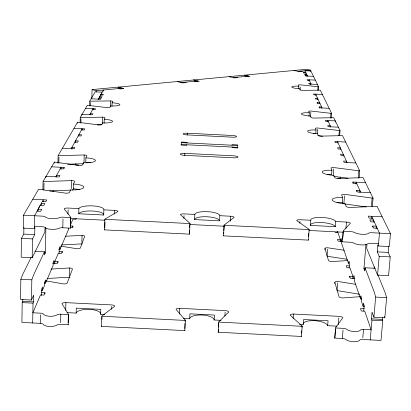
<?xml version="1.0" encoding="UTF-8"?>
<svg xmlns="http://www.w3.org/2000/svg" width="411" height="411" viewBox="0 0 411 411"><rect width="100%" height="100%" fill="white"/><g stroke="black" fill="none" stroke-linecap="round" stroke-linejoin="round"><path stroke-width="0.62" d="M31.128 257.445L22.62 274.625L20.848 279.275L20.55 299.48L31.483 300.03L33.681 295.083L33.563 301.895L33.019 303.143L32.68 322.964M23.889 227.725L23.792 234.095L21.449 238.365L21.172 257.204L32.202 257.759L44.866 232.025L44.927 228.737L45.652 227.278M22.8 299.496L22.775 301.355L22.199 302.599L21.901 322.424L40.257 323.344A3.642 1.32 -0.2 0 1 43.299 324.382A7.254 2.63 0 0 0 49.428 326.473A7.254 2.63 0 0 0 56.877 325.065A3.632 1.325 0.2 0 1 60.581 324.361L68.159 324.741L68.406 314.574A3.627 1.29 0.4 0 0 68.38 314.199L61.943 303.667A3.54 1.228 0.4 0 1 65.894 302.63L111.438 304.911A3.529 1.233 1.3 0 1 114.648 306.308L102.072 315.889A3.617 1.295 1.1 0 0 101.825 316.249L101.507 326.411L184.832 330.593L185.325 320.436A3.601 1.3 2.6 0 0 185.202 320.056L176.062 309.391A3.519 1.238 2.6 0 1 179.684 308.337L225.213 310.618A3.519 1.238 3.4 0 1 228.747 312.031L218.878 321.746A3.607 1.3 3.4 0 0 218.729 322.111L218.169 332.263L301.463 336.439L302.193 326.298A3.617 1.295 4.9 0 0 301.972 325.913L290.135 315.114A3.529 1.233 4.7 0 1 293.428 314.045L338.941 316.326A3.545 1.228 5.5 0 1 342.8 317.754L335.638 327.603A3.627 1.29 5.6 0 0 335.587 327.973L334.785 338.109L342.358 338.489A3.632 1.32 5.8 0 1 345.99 339.558A7.254 2.625 6 0 0 353.306 341.711A7.254 2.625 6 0 0 359.553 340.236A3.642 1.32 6.2 0 1 362.661 339.507L380.997 340.426L382.744 320.688L382.256 319.393L382.42 317.544M42.919 189.517L43.068 181.528A3.329 0.822 0.9 0 0 44.034 181.544L71.714 180.599A3.309 0.822 1.3 0 1 74.607 181.57L73.441 184.015A11.791 2.985 1.2 0 1 83.746 187.539A11.791 2.985 1.2 0 1 70.646 189.887L69.418 192.471A3.432 0.884 1.1 0 1 65.585 193.17L39.518 189.358A3.432 0.879 0.8 0 0 38.572 189.276L23.509 215.205L23.319 228.131L34.303 228.68L34.853 227.643L34.73 234.645L32.52 238.919L32.202 257.759M31.483 300.03L31.827 279.829L33.502 275.17L44.486 251.66L34.889 251.178M34.303 228.68L34.524 215.76L43.273 199.772L43.232 201.693M38.059 210.905L38.089 209.173L40.273 205.187L43.864 205.366L44.871 203.486L41.336 203.311L41.3 205.135M40.257 323.344L40.417 314.867M41.46 295.483L41.578 289.298L42.564 287.012L42.503 290.248L41.223 290.187M43.874 189.892L44.003 183.142M44.486 251.66L44.424 254.918L45.385 252.842L45.868 228.064M44.927 293.808L44.948 292.724L41.203 292.534M44.29 283.066L45.549 283.128L45.611 279.942L44.66 282.146L44.599 285.352L42.503 290.248M54.334 163.1L54.355 162.098A3.124 0.73 1.2 0 1 55.218 162.175L79.087 165.458A3.124 0.735 1.4 0 0 82.544 164.888L83.567 162.741A10.753 2.492 1.5 0 0 95.414 160.829A10.753 2.492 1.5 0 0 85.894 157.845L86.87 155.8A3.021 0.688 1.5 0 0 84.193 154.973L58.984 155.661A3.036 0.688 1.3 0 1 58.105 155.646L57.936 163.249M53.98 263.579L54.047 260.384L53.189 262.377L53.122 265.434L45.549 283.128M54.781 263.954L54.833 261.437L58.357 253.207L61.46 253.366L62.251 251.481L59.163 251.327M56.646 177.049L56.687 175.245L59.914 175.405L59.076 176.971L46.094 176.319L45.349 177.603M58.819 163.239L58.953 157.13M57.982 262.603L58.008 261.596L54.833 261.437M59.117 253.335L59.225 248.372L60.027 246.523L59.96 249.462L58.732 249.4M60.992 169.214L61.034 167.292L55.829 176.807M60.617 322.671L60.813 314.189L68.406 314.574M62.22 252.708L62.251 251.481M34.344 226.338L42.071 226.723A3.714 1.058 0.6 0 1 44.799 227.293L45.94 228.197A7.393 2.112 0.7 0 0 57.735 228.788L59.667 228.038A3.704 1.063 0.9 0 1 62.796 227.766L62.996 218.96M64.152 168.464L64.178 167.452L51.616 166.815M65.709 310.346L65.894 302.63M68.01 214.069L68.113 209.774M68.652 228.1L68.622 229.22L59.96 249.462M71.899 149.178L71.946 147.349L74.864 147.498L74.18 148.777L62.436 148.186M68.175 322.671L68.38 314.199M70.707 219.048L70.497 227.853A3.689 1.053 0.9 0 1 70.522 228.156L62.796 227.766M69.387 275.632L69.572 267.977L51.051 269.056M70.522 228.156L70.779 217.583A3.699 1.028 1 0 0 70.754 217.285L64.137 208.834A3.607 0.976 1.1 0 1 68.154 208.053L78.871 208.593A12.566 3.406 1.4 0 1 92.645 205.896A12.566 3.406 1.4 0 1 103.865 209.851L114.577 210.391A3.596 0.981 1.7 0 1 117.854 211.537L105.108 219.012A3.689 1.033 1.6 0 0 104.856 219.299L104.528 229.867L189.497 234.142L190.005 223.579A3.673 1.033 2.7 0 0 189.877 223.281L180.45 214.686A3.586 0.981 2.6 0 1 184.128 213.89L194.84 214.429A12.51 3.422 3 0 1 207.437 211.67A12.51 3.422 3 0 1 219.823 215.688L230.53 216.227A3.586 0.981 3.3 0 1 234.147 217.388L224.216 225.007A3.673 1.033 3.3 0 0 224.067 225.295L223.486 235.852L308.42 240.122L309.18 229.579A3.689 1.028 4.4 0 0 308.949 229.271L296.721 220.537A3.596 0.981 4.3 0 1 300.061 219.726L310.762 220.265A12.571 3.406 4.6 0 1 322.183 217.45A12.571 3.406 4.6 0 1 335.736 221.524L346.442 222.058A3.612 0.976 4.9 0 1 350.398 223.24L343.277 230.997A3.689 1.022 4.9 0 0 343.231 231.29L342.399 241.832L350.115 242.223A3.704 1.058 5.1 0 1 353.219 242.803L355.089 243.749A7.398 2.106 5.2 0 0 362.42 244.956A7.398 2.106 5.2 0 0 367.67 243.815A3.714 1.058 5.4 0 1 370.82 243.261L378.536 243.651M71.519 188.526L71.714 180.599M72.634 190.293L73.322 188.824L73.441 184.015M72.875 227.35L72.906 226.081L70.605 225.963M75.475 142.602L75.516 140.814L78.367 140.958L77.715 142.175L74.848 142.031M75.783 163.665L75.752 164.909L78.568 165.052M77.458 123.249L77.484 122.273A2.677 0.539 1.6 0 1 78.229 122.334L98.84 124.903A2.677 0.539 1.8 0 0 101.764 124.507L102.519 122.92A9.232 1.844 1.9 0 0 112.563 121.574A9.232 1.844 1.9 0 0 104.24 119.303L104.959 117.787A2.6 0.514 1.9 0 0 102.616 117.156L81.013 117.515A2.61 0.514 1.7 0 1 80.258 117.5L80.124 122.596M78.835 135.943L78.871 134.685L81.65 134.829L81.029 135.99L78.234 135.851M80.864 123.249L80.982 118.789M66.89 312.612L76.148 313.074L76.276 308.122L100.777 309.349L100.623 314.302L104.702 314.507M103.865 209.851L103.706 215.01L78.732 213.751L78.871 208.593M82.082 129.999L82.118 128.751L71.242 148.628M83.531 164.02L83.567 162.741M81.846 242.475L82.036 235.416L65.308 236.243M83.998 162.263L84.193 154.973M85.894 157.845L85.776 162.263A10.743 2.528 1.5 0 1 90.677 162.813M89.613 105.92L89.747 101.163L95.167 91.828L102.118 92.177M90.317 105.935L90.415 102.37M90.328 114.921L90.363 113.667L92.917 113.801L92.393 114.777L82.138 114.258L81.676 115.059M91.823 98.522L92.069 89.603L306.503 69.289L310.773 70.168L310.68 71.442M93.066 109.891L93.102 108.663L89.829 114.648M96.133 91.997L96.169 90.718L92.069 89.603M98.743 99.462L98.779 98.291L101.163 98.409L100.705 99.262L91.129 98.779M99.626 97.839L99.662 96.672L102.026 96.791L101.579 97.633L99.2 97.515M101.019 95.378L101.055 94.124L103.397 94.242L102.956 95.059L100.608 94.941M103.253 91.268L103.295 90.035L98.311 99.143M102.426 123.485L102.616 117.156M102.483 124.03L102.519 122.92M104.122 123.136L104.24 119.303M101.964 319.398L102.02 317.585M104.831 227.817L105.011 222.156M110.333 106.85L110.518 100.931L90.451 101.178A2.43 0.447 1.9 0 1 89.747 101.163M111.977 106.382L112.09 102.807L112.717 101.486A2.42 0.447 2 0 0 110.518 100.931M111.294 309.324L111.386 306.57M114.453 214.069L114.577 210.391M184.75 155.651L184.858 153.37L233.592 155.831A4.408 0.992 3.2 0 1 238.046 157.048A4.408 0.992 3.2 0 1 233.705 157.819L184.621 155.343A4.408 0.992 2.7 0 1 180.337 154.135A4.408 0.992 2.7 0 1 184.858 153.37M187.21 134.978L187.293 133.21L232.421 135.486A4.079 0.848 3.2 0 1 236.546 136.55A4.079 0.848 3.2 0 1 232.523 137.197L187.087 134.9A4.079 0.848 2.7 0 1 183.116 133.852A4.079 0.848 2.7 0 1 187.293 133.21M179.417 314.055L179.684 308.337M183.912 218.472L184.051 215.611M184.791 328.517L185.037 323.447M185.14 321.268L185.202 320.056M189.548 230.062L189.368 233.828A3.668 1.063 2.7 0 1 189.497 234.142M189.671 227.55L189.79 225.043M183.537 318.463L189.702 318.772L189.949 313.824L214.439 315.052L214.167 319.999L221.159 320.349M219.823 215.688L219.546 220.835L194.583 219.582L194.84 214.429M218.452 329.478L218.318 331.893A3.596 1.325 3.4 0 0 218.169 332.263M218.585 327.064L218.786 323.442M223.733 233.797L223.8 232.544M223.903 230.658L224.216 225.007M224.904 316.08L225.12 312.273M230.252 221.128L230.53 216.227M298.602 88.822L298.782 86.171L298.365 85.031A2.142 0.349 3.6 0 1 300.349 84.846L317.986 86.726A2.158 0.349 3.8 0 0 318.607 86.772L318.361 90.173M299.989 90.101L300.205 86.952M303.59 73.096L303.657 72.11L305.65 72.213L305.584 73.199M306.478 75.156L306.544 74.16L304.53 74.057L304.818 74.699L306.837 74.802M307.043 76.395L307.109 75.393L305.085 75.29L305.373 75.937L313.506 76.348M309.046 81.065L309.134 79.806L311.117 84.121M293.12 318.484L293.428 314.045M299.809 223.276L299.938 221.442M310.711 84.574L310.793 83.418L308.682 83.31L308.995 84.014L317.467 84.44M309.005 116.334L309.257 112.763L308.718 111.391A2.42 0.442 3.8 0 1 310.942 111.057L330.917 113.323A2.43 0.447 4 0 0 331.62 113.379L331.261 118.127M310.526 116.96L310.86 112.239M315.622 95.398L315.715 94.15L322.034 107.934M317.734 90.245L317.986 86.726M317.179 103.582L317.261 102.442L319.573 102.56L319.491 103.695M317.533 99.544L317.621 98.306L315.355 98.193L315.72 99.005L317.991 99.118M315.776 133.816L316.049 129.999L315.427 128.412A2.6 0.514 4 0 1 317.801 128.016L339.296 130.554A2.61 0.514 4.2 0 0 340.051 130.616L339.656 135.697M301.453 333.157L301.628 330.742M301.885 327.12L301.972 325.913M308.445 236.299L308.656 233.371M299.516 324.279L303.215 324.464L303.575 319.522L328.055 320.75L327.675 325.692L336.989 326.159M335.736 221.524L335.34 226.667L310.387 225.408L310.762 220.265M319.193 108.098L319.28 106.937L321.633 107.055L321.551 108.216M317.39 133.703L317.708 129.285M327.716 121.743L327.808 120.521L330.696 126.809M330.562 118.07L330.917 113.323M330.125 127.03L330.223 125.781L327.67 125.653L328.132 126.68L338.376 127.199M324.896 249.683L324.988 248.506A2.975 0.868 4.8 0 1 327.675 247.771L344.259 250.268M335.201 122.118L335.294 120.896L325.312 120.392L325.753 121.379L328.261 121.502M359.193 177.434L359.728 170.853A3.036 0.688 4.6 0 1 358.849 170.781L333.783 167.56A3.021 0.688 4.4 0 0 331.071 168.114L331.913 170.252L331.579 174.654A10.743 2.523 4.4 0 0 327.156 174.67M327.567 249.179L327.028 256.212L347.285 259.315M333.157 175.795L333.675 169.013M337.4 142.884L337.493 141.641L347.079 162.54M338.905 135.635L339.296 130.554M340.262 149.131L340.359 147.883L337.575 147.739L338.125 148.962L340.919 149.106M340.642 177.018L340.544 178.256L337.729 178.117M337.215 232.611L337.313 231.342M343.175 156.103L343.313 154.32L340.462 154.176L341.038 155.461L343.899 155.605M334.744 283.621L334.847 282.347A3.252 1.038 5.2 0 1 337.755 281.448L355.489 284.284M342.759 203.548L342.306 202.371L342.682 197.578L341.675 195.025A3.309 0.822 4.7 0 1 344.613 194.346L372.119 198.071A3.329 0.822 5 0 0 373.08 198.153L372.376 206.476M340.154 241.432L340.303 239.531L337.904 232.487L335.083 232.349M346.365 162.412L346.463 161.194L343.545 161.045L344.146 162.391L355.88 162.987M340.863 241.529L341.104 238.457L341.69 240.163L341.469 242.942L348.646 263.97L348.882 261.042L349.545 262.963L349.15 267.915M337.631 282.979L337.03 290.603L359.646 294.271M343.868 203.825L344.49 195.929M335.504 329.293L334.837 337.734A3.622 1.315 5.7 0 0 334.785 338.109M342.63 239.192L343.277 230.997M338.284 324.572L338.808 317.98M345.939 228.341L346.442 222.058M352.844 183.27L352.941 182.001L365.492 182.638M342.358 338.489L343.036 330.043M355.926 184.077L356.08 182.16L360.668 192.168M349.622 277.507L349.725 276.254L352.895 276.413L352.741 278.293M356.594 191.557L356.691 190.36L359.913 190.524L359.769 192.322M358.258 178.091L358.849 170.781M353.588 278.632L353.85 275.447L354.565 277.517L354.313 280.564L360.586 298.946L361.844 299.008M360.586 298.946L360.853 295.771L361.644 298.062L361.377 301.253L363.113 306.344L364.393 306.406M375.238 268.285L365.014 267.772L364.742 271.019L363.925 268.851L365.995 244.165M366.936 244.93L366.658 248.208L377.555 275.108L388.57 275.663L390.239 256.906L388.179 252.416L388.739 246.076M371.452 206.024L372.119 198.071M363.113 306.344L363.386 303.118L364.203 305.491L363.735 311.04M371.58 218.226L371.739 216.309L379.451 233.114L378.336 245.984L389.309 246.538L390.45 233.669L377.077 206.322A3.432 0.873 5.1 0 0 376.127 206.312L349.931 207.493A3.432 0.884 4.8 0 1 346.16 206.409L345.096 203.707A11.791 2.98 4.7 0 1 332.196 200.054A11.791 2.98 4.7 0 1 342.682 197.578M362.8 337.821L363.519 329.375L371.102 329.756L364.752 311.153L361.305 310.978L360.498 308.563L364.238 308.748M372.582 227.165L372.679 226.014L376.306 226.194L376.111 228.495M373.291 221.848L373.445 220.029L369.915 219.849L370.799 221.827L374.385 222.007M374.144 268.727L374.303 266.831M370.229 339.887L371.934 320.143L371.477 318.854L372.063 312.067L373.907 317.21L384.83 317.76L386.617 297.641L385.21 292.832L377.853 274.712M377.555 275.108L379.183 256.351L377.257 251.866L377.858 244.894L378.336 245.984M373.907 317.21L375.649 297.091L374.339 292.288L365.014 267.772M186.846 144.775L186.774 145.391L181.097 145.104L181.518 142.067L187.128 142.35L187.062 142.951M44.948 292.724L43.972 295.052L40.519 294.877L32.854 312.786L40.448 313.172A3.648 1.295 -0.1 0 1 43.499 314.194A7.27 2.579 0.1 0 0 49.639 316.249A7.27 2.579 0.1 0 0 57.103 314.872A3.642 1.3 0.3 0 1 60.813 314.189M58.008 261.596L57.17 263.585L52.706 263.359M72.906 226.081L72.218 227.715L70.394 227.622M76.184 218.262L75.752 219.299L72.932 219.155L70.512 224.807M52.711 191.726L53.296 190.627M64.178 167.452L63.381 168.931L60.227 168.772M43.068 181.528L54.355 162.098M58.105 155.646L77.484 122.273M80.258 117.5L87.348 105.293A2.487 0.468 1.8 0 1 88.041 105.35L107.25 107.641A2.487 0.468 2 0 0 109.948 107.307L110.6 105.935A8.585 1.598 2 0 0 119.894 104.8A8.585 1.598 2 0 0 112.09 102.807M96.169 90.718L122.144 88.231L123.531 88.591L119.914 88.94L118.532 88.576M180.116 82.205L181.518 82.544L197.891 80.977M230.499 76.944L229.091 76.626L233.33 77.581L248.506 76.133L247.088 75.814M293.886 70.487L298.155 71.375L310.773 70.168M181.518 82.544L182.926 82.883L186.234 82.565L184.827 82.226M360.313 296.675L342.692 297.944A3.37 1.11 5.4 0 1 339.008 296.634L334.847 282.347M47.142 278.514L69.351 277.163A3.247 1.058 0.7 0 1 69.927 277.209M347.783 260.584L331.8 261.56A3.072 0.93 4.9 0 1 328.466 260.456L324.988 248.506M61.378 244.941L81.81 243.882A2.969 0.889 1.1 0 1 82.339 243.923M49.536 190.915L70.856 190.129M67.635 164.2L83.33 163.737M97.325 124.846L101.753 124.759M305.938 72.839L303.94 72.737L303.657 72.11M315.35 80.119L307.063 79.698L307.366 80.376L309.447 80.484M322.378 94.484L313.49 94.037L313.84 94.818L316.069 94.926M319.958 103.402L317.641 103.284L317.261 102.442M329.129 108.293L319.671 107.816L319.28 106.937M85.606 108.288L95.599 108.792L95.095 109.727L92.588 109.603M73.959 128.34L84.836 128.89L84.24 129.999L81.506 129.861M345.641 142.052L334.78 141.502L335.304 142.668L338.032 142.807M181.436 142.668L237.671 145.504M181.184 144.492L237.81 147.349M356.794 183.717L353.64 183.563L352.941 182.001M370.393 192.661L357.426 192.004L356.691 190.36M32.782 199.243L46.767 199.946L45.78 201.786L42.266 201.606M382.22 216.833L368.246 216.129L369.114 218.061L372.628 218.241M38.089 209.173L41.727 209.353L40.684 211.305L37.062 211.12M377.216 228.239L373.599 228.059L372.679 226.014M23.509 215.205L42.271 216.145A3.72 1.033 0.6 0 1 45.005 216.705L46.15 217.583A7.408 2.05 0.8 0 0 57.966 218.179L59.903 217.45A3.714 1.033 0.9 0 1 63.037 217.193L70.779 217.583M104.856 219.299L190.005 223.579M224.067 225.295L309.18 229.579M343.231 231.29L350.968 231.681A3.714 1.033 5 0 1 354.077 232.256L355.952 233.171A7.413 2.045 5.1 0 0 363.298 234.357A7.413 2.045 5.1 0 0 368.559 233.258A3.725 1.028 5.3 0 1 371.714 232.724L390.45 233.669M70.348 218.482L104.759 220.214M189.738 224.488L224.267 226.225M308.846 230.484L343.098 232.205M340.303 239.531L337.431 239.387L337.996 241.082L341.644 241.267M23.792 234.095L34.73 234.645M377.257 251.866L388.179 252.416M21.449 238.365L32.52 238.919M379.183 256.351L390.239 256.906M349.309 265.907L346.226 265.753L346.879 267.71L349.977 267.864L352.895 276.413M44.116 252.78L45.385 252.842M363.925 268.851L365.199 268.912M354.236 278.509L350.413 278.314L349.725 276.254M20.848 279.275L31.827 279.829M375.649 297.091L386.617 297.641M22.775 301.355L33.563 301.895M371.477 318.854L382.256 319.393M22.199 302.599L33.019 303.143M371.934 320.143L382.744 320.688M101.825 316.249L185.325 320.436M218.729 322.111L302.193 326.298M335.587 327.973L343.175 328.353A3.642 1.295 5.7 0 1 346.817 329.406A7.27 2.574 5.9 0 0 354.148 331.518A7.27 2.574 5.9 0 0 360.406 330.084A3.653 1.295 6.1 0 1 363.519 329.375M317.847 135.666L322.594 136.236M333.742 176.36L348.091 178.235M344.49 203.913L366.299 206.918M60.854 246.138L76.934 248.747A3.072 0.93 1 0 0 80.34 247.982L84.666 236.423A2.975 0.873 1.1 0 0 82.036 235.416M45.986 280.893L63.469 283.924A3.37 1.115 0.6 0 0 67.234 282.989L72.413 269.164A3.252 1.038 0.7 0 0 69.572 267.977M300.929 71.108L302.357 71.406L299.583 71.673L298.155 71.375M244.262 75.187L249.929 76.446L246.924 76.734L245.501 76.415M236.392 77.289L237.815 77.612L234.748 77.905L233.33 77.581M195.081 80.309L193.679 79.981L199.304 81.311L196.057 81.619L194.65 81.286M178.718 81.866L177.321 81.527L182.926 82.883M119.385 87.507L118.014 87.147L123.531 88.591M120.762 87.867L122.144 88.231M318.607 86.772L310.901 71.021L304.972 70.723L307.407 76.04M331.62 113.379L320.272 90.184A2.189 0.365 3.8 0 0 319.66 90.168L302.568 90.333A2.194 0.365 3.7 0 1 300.23 89.85L299.789 88.735A7.588 1.248 3.6 0 1 291.728 87.07A7.588 1.248 3.6 0 1 298.782 86.171M340.051 130.616L333.753 117.736A2.481 0.462 4.1 0 0 333.054 117.721L313.778 118.07A2.487 0.468 3.9 0 1 311.112 117.464L310.546 116.036A8.585 1.593 3.8 0 1 301.361 113.97A8.585 1.593 3.8 0 1 309.257 112.763M359.728 170.853L342.512 135.651A2.677 0.539 4.2 0 0 341.767 135.635L321.073 136.123A2.677 0.539 4 0 1 318.191 135.43L317.539 133.775A9.232 1.839 4 0 1 307.613 131.422A9.232 1.839 4 0 1 316.049 129.999M373.08 198.153L363.057 177.66A3.129 0.73 4.7 0 0 362.189 177.65L338.217 178.518A3.124 0.735 4.5 0 1 334.811 177.603L333.922 175.358A10.753 2.487 4.4 0 1 322.245 172.266A10.753 2.487 4.4 0 1 331.913 170.252M384.388 316.614L384.83 317.76M232.045 145.222L232.015 144.615L237.625 144.898L237.856 147.965L232.179 147.683L232.148 147.061M101.507 326.411A3.607 1.32 1.1 0 1 101.753 326.046M184.709 330.208A3.596 1.325 2.6 0 1 184.832 330.593M301.242 336.049A3.607 1.32 4.9 0 1 301.463 336.439M68.134 324.361A3.622 1.32 0.3 0 1 68.159 324.741M303.215 324.464A12.309 4.372 5.2 0 1 314.477 320.672A12.309 4.372 5.2 0 1 327.675 325.692M189.702 318.772A12.248 4.398 3 0 1 202.094 315.032A12.248 4.398 3 0 1 214.167 319.999M76.148 313.074A12.309 4.377 0.8 0 1 89.67 309.391A12.309 4.377 0.8 0 1 100.623 314.302M313.321 133.765A9.227 1.87 4 0 1 314.287 133.77M73.322 188.824A11.775 3.026 1.2 0 1 79.688 189.682M336.933 202.464A11.78 3.021 4.7 0 1 342.306 202.371M78.732 213.751A12.556 3.458 1.3 0 1 92.501 211.002A12.556 3.458 1.3 0 1 103.706 215.01M104.528 229.867A3.678 1.058 1.5 0 1 104.779 229.574M194.583 219.582A12.494 3.473 3 0 1 207.175 216.772A12.494 3.473 3 0 1 219.546 220.835M223.486 235.852A3.668 1.063 3.3 0 1 223.635 235.554M308.188 239.808A3.678 1.058 4.4 0 1 308.42 240.122M310.387 225.408A12.561 3.452 4.6 0 1 321.803 222.541A12.561 3.452 4.6 0 1 335.34 226.667M342.399 241.832A3.684 1.053 5 0 1 342.445 241.529"/></g></svg>
